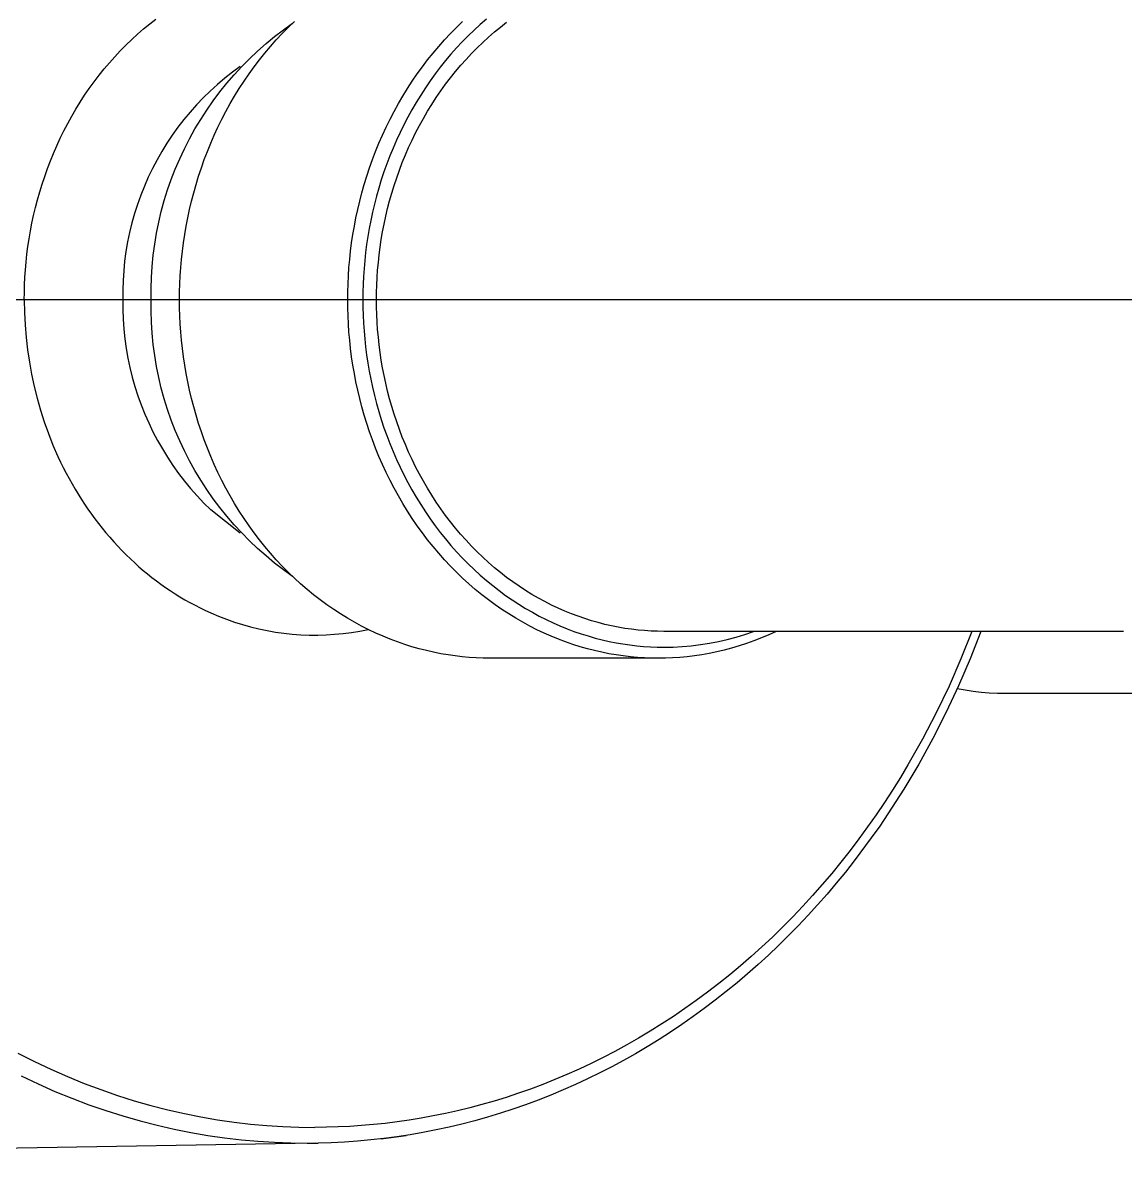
# Model space of a CAD drawing. Header units: metres. Extents: x 198 to 412, y -54 to 17.
# Drawn here: x 251.97448 to 252.00938, y 12.63764 to 12.67366 of the extents above; entities that cross this region are included whole.
import ezdxf

# ---------------------------------------------------------------- set-up
doc = ezdxf.new("R2010")
doc.units = ezdxf.units.M
doc.header["$LTSCALE"] = 10
doc.layers.add('02', color=2, linetype='Continuous')
doc.layers.add('TM-REVEST', color=252, linetype='Continuous')

# ---------------------------------------------------------------- blocks, each defined once
blk = doc.blocks.new('A$C4ADF6893')
for p, q in [((0.012469, -0.138637), (0.012469, -0.15002)), ((0.0105, -0.14628), (0.0105, -0.160833)), ((0.012469, -0.15002), (0.012465, -0.150276)), ((0.012452, -0.150532), (0.01243, -0.150786)), ((0.012465, -0.150276), (0.012452, -0.150532)), ((0.0105, -0.150799), (0.011365, -0.151137)), ((0.01243, -0.150786), (0.012401, -0.151041)), ((0.0105, -0.151084), (0.011369, -0.151429)), ((0.011365, -0.151137), (0.012219, -0.151502)), ((0.012401, -0.151041), (0.012363, -0.151294)), ((0.011369, -0.151429), (0.012229, -0.151805)), ((0.012219, -0.151502), (0.01306, -0.151894)), ((0.012363, -0.151294), (0.012316, -0.151545)), ((0.012229, -0.151805), (0.013077, -0.15221)), ((0.01306, -0.151894), (0.013888, -0.152315)), ((0.013077, -0.15221), (0.01391, -0.152644)), ((0.013888, -0.152315), (0.014701, -0.152762)), ((0.01391, -0.152644), (0.014728, -0.153106)), ((0.014701, -0.152762), (0.015498, -0.153237)), ((0.014728, -0.153106), (0.015131, -0.153348)), ((0.015131, -0.153348), (0.015529, -0.153597)), ((0.015498, -0.153237), (0.016279, -0.153739)), ((0.015529, -0.153597), (0.015922, -0.153852)), ((0.016279, -0.153739), (0.016662, -0.154)), ((0.015922, -0.153852), (0.01631, -0.154114)), ((0.01631, -0.154114), (0.016692, -0.154383)), ((0.016662, -0.154), (0.017041, -0.154267)), ((0.016692, -0.154383), (0.017069, -0.154658)), ((0.017041, -0.154267), (0.017766, -0.154808)), ((0.017069, -0.154658), (0.01744, -0.154939)), ((0.017766, -0.154808), (0.018121, -0.155088)), ((0.01744, -0.154939), (0.017806, -0.155226)), ((0.017806, -0.155226), (0.018165, -0.15552)), ((0.018121, -0.155088), (0.018471, -0.155374)), ((0.018165, -0.15552), (0.018517, -0.155819)), ((0.018471, -0.155374), (0.018816, -0.155666)), ((0.018517, -0.155819), (0.018863, -0.156124)), ((0.018816, -0.155666), (0.019156, -0.155965)), ((0.018863, -0.156124), (0.019203, -0.156435)), ((0.019156, -0.155965), (0.01949, -0.156269)), ((0.01949, -0.156269), (0.019819, -0.15658)), ((0.019203, -0.156435), (0.019535, -0.156751)), ((0.019819, -0.15658), (0.020134, -0.156889)), ((0.019535, -0.156751), (0.01986, -0.157072)), ((0.020134, -0.156889), (0.020444, -0.157203)), ((0.0105, -0.157275), (0.010607, -0.157509)), ((0.01986, -0.157072), (0.020178, -0.157398)), ((0.020178, -0.157398), (0.020489, -0.157729)), ((0.020444, -0.157203), (0.020749, -0.157524)), ((0.010607, -0.157509), (0.010706, -0.157744)), ((0.010706, -0.157744), (0.010798, -0.15798)), ((0.020489, -0.157729), (0.020792, -0.158065)), ((0.020749, -0.157524), (0.021047, -0.157849)), ((0.010594, -0.158267), (0.0105, -0.157993)), ((0.010798, -0.15798), (0.010883, -0.158216)), ((0.020792, -0.158065), (0.021087, -0.158405)), ((0.021047, -0.157849), (0.021339, -0.158181)), ((0.010678, -0.158544), (0.010594, -0.158267)), ((0.010883, -0.158216), (0.01096, -0.158453)), ((0.01096, -0.158453), (0.01103, -0.158689)), ((0.021087, -0.158405), (0.021375, -0.158749)), ((0.021339, -0.158181), (0.021625, -0.158517)), ((0.010753, -0.158824), (0.010678, -0.158544)), ((0.010818, -0.159107), (0.010753, -0.158824)), ((0.01103, -0.158689), (0.011092, -0.158926)), ((0.021375, -0.158749), (0.021654, -0.159097)), ((0.021625, -0.158517), (0.021905, -0.158859)), ((0.010873, -0.159391), (0.010818, -0.159107)), ((0.011092, -0.158926), (0.011148, -0.159161)), ((0.011148, -0.159161), (0.011197, -0.159397)), ((0.021654, -0.159097), (0.021926, -0.15945)), ((0.021905, -0.158859), (0.022178, -0.159206)), ((0.010919, -0.159677), (0.010873, -0.159391)), ((0.011197, -0.159397), (0.011238, -0.159631)), ((0.021926, -0.15945), (0.02219, -0.159806)), ((0.022178, -0.159206), (0.022441, -0.159552)), ((0.022441, -0.159552), (0.022697, -0.159904)), ((0.010954, -0.159965), (0.010919, -0.159677)), ((0.011238, -0.159631), (0.011273, -0.159864)), ((0.011273, -0.159864), (0.011301, -0.160096)), ((0.02219, -0.159806), (0.022445, -0.160165)), ((0.022697, -0.159904), (0.022946, -0.16026)), ((0.010979, -0.160254), (0.010954, -0.159965)), ((0.010995, -0.160543), (0.010979, -0.160254)), ((0.011301, -0.160096), (0.011323, -0.160327)), ((0.022445, -0.160165), (0.022692, -0.160527)), ((0.022946, -0.16026), (0.023188, -0.160621)), ((0.011, -0.160833), (0.010995, -0.160543)), ((0.011323, -0.160327), (0.011338, -0.160556)), ((0.011338, -0.160556), (0.011347, -0.160783)), ((0.022692, -0.160527), (0.02293, -0.160893)), ((0.023188, -0.160621), (0.023423, -0.160986)), ((0.0105, -0.160833), (0.010497, -0.161035)), ((0.010997, -0.161044), (0.011, -0.160833)), ((0.011347, -0.160783), (0.01135, -0.161008)), ((0.02293, -0.160893), (0.02316, -0.161261)), ((0.023423, -0.160986), (0.023651, -0.161356)), ((0.01049, -0.161238), (0.010476, -0.161443)), ((0.010497, -0.161035), (0.01049, -0.161238)), ((0.010975, -0.161472), (0.010989, -0.161258)), ((0.010989, -0.161258), (0.010997, -0.161044)), ((0.011347, -0.161226), (0.011339, -0.161446)), ((0.01135, -0.161008), (0.011347, -0.161226)), ((0.01135, -0.161117), (0.01135, -0.16633)), ((0.02316, -0.161261), (0.023382, -0.161632)), ((0.023651, -0.161356), (0.023872, -0.161731)), ((0.010458, -0.16165), (0.010433, -0.161858)), ((0.010476, -0.161443), (0.010458, -0.16165)), ((0.01093, -0.161907), (0.010956, -0.161689)), ((0.010956, -0.161689), (0.010975, -0.161472)), ((0.011324, -0.161668), (0.011304, -0.161891)), ((0.011339, -0.161446), (0.011324, -0.161668)), ((0.023382, -0.161632), (0.023595, -0.162005)), ((0.010403, -0.162067), (0.010367, -0.162277)), ((0.010433, -0.161858), (0.010403, -0.162067)), ((0.010898, -0.162126), (0.01093, -0.161907)), ((0.011304, -0.161891), (0.011278, -0.162116)), ((0.023595, -0.162005), (0.0238, -0.162381)), ((0.023872, -0.161731), (0.024086, -0.162109)), ((0.010367, -0.162277), (0.010325, -0.162488)), ((0.010816, -0.162566), (0.01086, -0.162346)), ((0.01086, -0.162346), (0.010898, -0.162126)), ((0.011245, -0.162342), (0.011206, -0.162569)), ((0.011278, -0.162116), (0.011245, -0.162342)), ((0.0238, -0.162381), (0.023996, -0.162758)), ((0.024086, -0.162109), (0.024288, -0.162484)), ((0.010277, -0.162699), (0.010222, -0.162911)), ((0.010325, -0.162488), (0.010277, -0.162699)), ((0.010709, -0.16301), (0.010766, -0.162788)), ((0.010766, -0.162788), (0.010816, -0.162566)), ((0.011161, -0.162797), (0.011108, -0.163025)), ((0.011206, -0.162569), (0.011161, -0.162797)), ((0.023996, -0.162758), (0.024183, -0.163137)), ((0.024288, -0.162484), (0.024483, -0.162863)), ((0.010162, -0.163123), (0.010095, -0.163335)), ((0.010222, -0.162911), (0.010162, -0.163123)), ((0.010645, -0.163232), (0.010709, -0.16301)), ((0.011108, -0.163025), (0.01105, -0.163254)), ((0.024183, -0.163137), (0.024362, -0.163518)), ((0.024483, -0.162863), (0.02467, -0.163246)), ((0.010095, -0.163335), (0.010021, -0.163547)), ((0.010499, -0.163677), (0.010575, -0.163454)), ((0.010575, -0.163454), (0.010645, -0.163232)), ((0.010984, -0.163483), (0.010912, -0.163713)), ((0.01105, -0.163254), (0.010984, -0.163483)), ((0.024362, -0.163518), (0.024532, -0.1639)), ((0.02467, -0.163246), (0.024849, -0.163632)), ((0.009942, -0.163759), (0.009855, -0.16397)), ((0.010021, -0.163547), (0.009942, -0.163759)), ((0.010415, -0.163898), (0.010499, -0.163677)), ((0.010912, -0.163713), (0.010833, -0.163942)), ((0.024849, -0.163632), (0.025021, -0.164022)), ((0.009763, -0.16418), (0.009664, -0.16439)), ((0.009855, -0.16397), (0.009763, -0.16418)), ((0.010228, -0.16434), (0.010325, -0.16412)), ((0.010325, -0.16412), (0.010415, -0.163898)), ((0.010746, -0.164171), (0.010653, -0.164399)), ((0.010833, -0.163942), (0.010746, -0.164171)), ((0.024532, -0.1639), (0.024693, -0.164283)), ((0.025021, -0.164022), (0.025186, -0.164415)), ((0.009558, -0.164598), (0.009446, -0.164805)), ((0.009664, -0.16439), (0.009558, -0.164598)), ((0.010013, -0.164777), (0.010124, -0.164559)), ((0.010124, -0.164559), (0.010228, -0.16434)), ((0.010653, -0.164399), (0.010553, -0.164626)), ((0.024693, -0.164283), (0.024846, -0.164666)), ((0.025186, -0.164415), (0.025342, -0.164812)), ((0.009446, -0.164805), (0.009327, -0.16501)), ((0.009895, -0.164994), (0.010013, -0.164777)), ((0.010446, -0.164853), (0.010332, -0.165078)), ((0.010553, -0.164626), (0.010446, -0.164853)), ((0.024846, -0.164666), (0.024991, -0.165051)), ((0.025342, -0.164812), (0.02549, -0.165211)), ((0.009202, -0.165213), (0.00907, -0.165414)), ((0.009327, -0.16501), (0.009202, -0.165213)), ((0.00964, -0.165422), (0.009771, -0.165209)), ((0.009771, -0.165209), (0.009895, -0.164994)), ((0.01021, -0.165301), (0.010082, -0.165523)), ((0.010332, -0.165078), (0.01021, -0.165301)), ((0.024991, -0.165051), (0.025127, -0.165436)), ((0.02549, -0.165211), (0.025628, -0.165608)), ((0.008933, -0.165613), (0.008788, -0.165809)), ((0.00907, -0.165414), (0.008933, -0.165613)), ((0.009358, -0.165841), (0.009502, -0.165632)), ((0.009502, -0.165632), (0.00964, -0.165422)), ((0.010082, -0.165523), (0.009947, -0.165743)), ((0.025127, -0.165436), (0.025254, -0.165821)), ((0.025628, -0.165608), (0.025759, -0.166008)), ((-0.008638, -0.166003), (-0.008788, -0.165809)), ((-0.008482, -0.166194), (-0.008638, -0.166003)), ((0.008638, -0.166003), (0.008482, -0.166194)), ((0.008788, -0.165809), (0.008638, -0.166003)), ((0.00905, -0.166249), (0.009207, -0.166046)), ((0.009207, -0.166046), (0.009358, -0.165841)), ((0.009805, -0.16596), (0.009656, -0.166175)), ((0.009947, -0.165743), (0.009805, -0.16596)), ((0.025254, -0.165821), (0.025373, -0.166207)), ((0.025759, -0.166008), (0.025881, -0.166411)), ((-0.00832, -0.166381), (-0.008482, -0.166194)), ((-0.008152, -0.166565), (-0.00832, -0.166381)), ((0.00832, -0.166381), (0.008152, -0.166565)), ((0.008482, -0.166194), (0.00832, -0.166381)), ((0.008886, -0.166449), (0.00905, -0.166249)), ((0.0095, -0.166387), (0.009338, -0.166597)), ((0.009656, -0.166175), (0.0095, -0.166387)), ((0.01135, -0.16633), (0.011347, -0.166548)), ((0.025373, -0.166207), (0.025484, -0.166592)), ((-0.008886, -0.166449), (-0.008716, -0.166645)), ((-0.008716, -0.166645), (-0.00854, -0.166838)), ((-0.007978, -0.166746), (-0.008152, -0.166565)), ((-0.007799, -0.166922), (-0.007978, -0.166746)), ((0.007978, -0.166746), (0.007799, -0.166922)), ((0.008152, -0.166565), (0.007978, -0.166746)), ((0.00854, -0.166838), (0.008716, -0.166645)), ((0.008716, -0.166645), (0.008886, -0.166449)), ((0.009338, -0.166597), (0.009169, -0.166803)), ((0.011339, -0.166769), (0.011324, -0.16699)), ((0.011347, -0.166548), (0.011339, -0.166769)), ((0.025484, -0.166592), (0.025586, -0.166977)), ((0.025881, -0.166411), (0.025995, -0.166815)), ((-0.00854, -0.166838), (-0.008358, -0.167027)), ((-0.008358, -0.167027), (-0.00817, -0.167212)), ((-0.007614, -0.167095), (-0.007799, -0.166922)), ((-0.007425, -0.167264), (-0.007614, -0.167095)), ((0.007614, -0.167095), (0.007425, -0.167264)), ((0.007799, -0.166922), (0.007614, -0.167095)), ((0.00817, -0.167212), (0.008358, -0.167027)), ((0.008358, -0.167027), (0.00854, -0.166838)), ((0.008993, -0.167005), (0.008812, -0.167204)), ((0.009169, -0.166803), (0.008993, -0.167005)), ((0.011324, -0.16699), (0.011304, -0.167214)), ((0.025586, -0.166977), (0.02568, -0.167362)), ((0.025995, -0.166815), (0.026101, -0.167223)), ((-0.008624, -0.167399), (-0.008812, -0.167204)), ((-0.00843, -0.16759), (-0.008624, -0.167399)), ((-0.00817, -0.167212), (-0.007977, -0.167393)), ((-0.007977, -0.167393), (-0.007778, -0.16757)), ((-0.00723, -0.167428), (-0.007425, -0.167264)), ((-0.007031, -0.167588), (-0.00723, -0.167428)), ((0.00723, -0.167428), (0.007031, -0.167588)), ((0.007425, -0.167264), (0.00723, -0.167428)), ((0.007778, -0.16757), (0.007977, -0.167393)), ((0.007977, -0.167393), (0.00817, -0.167212)), ((0.008624, -0.167399), (0.00843, -0.16759)), ((0.008812, -0.167204), (0.008624, -0.167399)), ((0.011278, -0.167438), (0.011245, -0.167664)), ((0.011304, -0.167214), (0.011278, -0.167438)), ((0.02568, -0.167362), (0.025766, -0.167746)), ((0.026101, -0.167223), (0.026198, -0.167632)), ((-0.008231, -0.167777), (-0.00843, -0.16759)), ((-0.008026, -0.167959), (-0.008231, -0.167777)), ((-0.007778, -0.16757), (-0.007574, -0.167742)), ((-0.007574, -0.167742), (-0.007365, -0.167909)), ((-0.006826, -0.167743), (-0.007031, -0.167588)), ((-0.006618, -0.167893), (-0.006826, -0.167743)), ((0.006826, -0.167743), (0.006618, -0.167893)), ((0.007031, -0.167588), (0.006826, -0.167743)), ((0.007365, -0.167909), (0.007574, -0.167742)), ((0.007574, -0.167742), (0.007778, -0.16757)), ((0.008231, -0.167777), (0.008026, -0.167959)), ((0.00843, -0.16759), (0.008231, -0.167777)), ((0.011245, -0.167664), (0.011206, -0.167891)), ((0.025766, -0.167746), (0.025844, -0.168129)), ((0.026198, -0.167632), (0.026287, -0.168043)), ((-0.007815, -0.168137), (-0.008026, -0.167959)), ((-0.0076, -0.16831), (-0.007815, -0.168137)), ((-0.007365, -0.167909), (-0.007152, -0.168072)), ((-0.007152, -0.168072), (-0.006933, -0.16823)), ((-0.006406, -0.168039), (-0.006618, -0.167893)), ((-0.006189, -0.168179), (-0.006406, -0.168039)), ((-0.005969, -0.168315), (-0.006189, -0.168179)), ((0.006189, -0.168179), (0.005969, -0.168315)), ((0.006406, -0.168039), (0.006189, -0.168179)), ((0.006618, -0.167893), (0.006406, -0.168039)), ((0.006933, -0.16823), (0.007152, -0.168072)), ((0.007152, -0.168072), (0.007365, -0.167909)), ((0.007815, -0.168137), (0.0076, -0.16831)), ((0.008026, -0.167959), (0.007815, -0.168137)), ((0.011161, -0.168119), (0.011108, -0.168348)), ((0.011206, -0.167891), (0.011161, -0.168119)), ((0.025844, -0.168129), (0.025914, -0.168511)), ((0.026287, -0.168043), (0.026368, -0.168456)), ((-0.007379, -0.168477), (-0.0076, -0.16831)), ((-0.007154, -0.16864), (-0.007379, -0.168477)), ((-0.006933, -0.16823), (-0.006711, -0.168382)), ((-0.006711, -0.168382), (-0.006484, -0.168529)), ((-0.006484, -0.168529), (-0.006253, -0.168671)), ((-0.005746, -0.168445), (-0.005969, -0.168315)), ((-0.005519, -0.16857), (-0.005746, -0.168445)), ((-0.005289, -0.168689), (-0.005519, -0.16857)), ((0.005519, -0.16857), (0.005289, -0.168689)), ((0.005746, -0.168445), (0.005519, -0.16857)), ((0.005969, -0.168315), (0.005746, -0.168445)), ((0.006253, -0.168671), (0.006484, -0.168529)), ((0.006484, -0.168529), (0.006711, -0.168382)), ((0.006711, -0.168382), (0.006933, -0.16823)), ((0.007379, -0.168477), (0.007154, -0.16864)), ((0.0076, -0.16831), (0.007379, -0.168477)), ((0.011108, -0.168348), (0.01105, -0.168577)), ((0.025914, -0.168511), (0.025977, -0.168892)), ((0.026368, -0.168456), (0.026439, -0.168867)), ((-0.006924, -0.168797), (-0.007154, -0.16864)), ((-0.00669, -0.168949), (-0.006924, -0.168797)), ((-0.006253, -0.168671), (-0.006019, -0.168807)), ((-0.006019, -0.168807), (-0.005782, -0.168938)), ((-0.005057, -0.168803), (-0.005289, -0.168689)), ((-0.004823, -0.168911), (-0.005057, -0.168803)), ((-0.004586, -0.169014), (-0.004823, -0.168911)), ((0.004823, -0.168911), (0.004586, -0.169014)), ((0.005057, -0.168803), (0.004823, -0.168911)), ((0.005289, -0.168689), (0.005057, -0.168803)), ((0.005782, -0.168938), (0.006019, -0.168807)), ((0.006019, -0.168807), (0.006253, -0.168671)), ((0.006924, -0.168797), (0.00669, -0.168949)), ((0.007154, -0.16864), (0.006924, -0.168797)), ((0.010984, -0.168806), (0.010912, -0.169035)), ((0.01105, -0.168577), (0.010984, -0.168806)), ((0.025977, -0.168892), (0.026031, -0.169271)), ((0.026439, -0.168867), (0.026502, -0.16928)), ((-0.006452, -0.169095), (-0.00669, -0.168949)), ((-0.006211, -0.169236), (-0.006452, -0.169095)), ((-0.005966, -0.169371), (-0.006211, -0.169236)), ((-0.005782, -0.168938), (-0.005541, -0.169063)), ((-0.005541, -0.169063), (-0.005298, -0.169183)), ((-0.005298, -0.169183), (-0.005052, -0.169296)), ((-0.004347, -0.169111), (-0.004586, -0.169014)), ((-0.004107, -0.169203), (-0.004347, -0.169111)), ((-0.003865, -0.169289), (-0.004107, -0.169203)), ((-0.003622, -0.169369), (-0.003865, -0.169289)), ((0.003865, -0.169289), (0.003622, -0.169369)), ((0.004107, -0.169203), (0.003865, -0.169289)), ((0.004347, -0.169111), (0.004107, -0.169203)), ((0.004586, -0.169014), (0.004347, -0.169111)), ((0.005052, -0.169296), (0.005298, -0.169183)), ((0.005298, -0.169183), (0.005541, -0.169063)), ((0.005541, -0.169063), (0.005782, -0.168938)), ((0.006211, -0.169236), (0.005966, -0.169371)), ((0.006452, -0.169095), (0.006211, -0.169236)), ((0.00669, -0.168949), (0.006452, -0.169095)), ((0.010833, -0.169265), (0.010746, -0.169493)), ((0.010912, -0.169035), (0.010833, -0.169265)), ((0.026031, -0.169271), (0.026078, -0.16965)), ((0.026567, -0.169781), (0.026458, -0.168988)), ((0.026502, -0.16928), (0.026557, -0.169694)), ((-0.005718, -0.1695), (-0.005966, -0.169371)), ((-0.005467, -0.169623), (-0.005718, -0.1695)), ((-0.005213, -0.16974), (-0.005467, -0.169623)), ((-0.005052, -0.169296), (-0.004804, -0.169404)), ((-0.004804, -0.169404), (-0.004554, -0.169506)), ((-0.004554, -0.169506), (-0.004302, -0.169602)), ((-0.004302, -0.169602), (-0.004049, -0.169692)), ((-0.003378, -0.169444), (-0.003622, -0.169369)), ((-0.003134, -0.169513), (-0.003378, -0.169444)), ((-0.002889, -0.169576), (-0.003134, -0.169513)), ((-0.002644, -0.169634), (-0.002889, -0.169576)), ((-0.002399, -0.169687), (-0.002644, -0.169634)), ((0.002644, -0.169634), (0.002399, -0.169687)), ((0.002889, -0.169576), (0.002644, -0.169634)), ((0.003134, -0.169513), (0.002889, -0.169576)), ((0.003378, -0.169444), (0.003134, -0.169513)), ((0.003622, -0.169369), (0.003378, -0.169444)), ((0.004049, -0.169692), (0.004302, -0.169602)), ((0.004302, -0.169602), (0.004554, -0.169506)), ((0.004554, -0.169506), (0.004804, -0.169404)), ((0.004804, -0.169404), (0.005052, -0.169296)), ((0.005467, -0.169623), (0.005213, -0.16974)), ((0.005718, -0.1695), (0.005467, -0.169623)), ((0.005966, -0.169371), (0.005718, -0.1695)), ((0.010746, -0.169493), (0.010653, -0.169722)), ((0.026078, -0.16965), (0.026117, -0.170026)), ((-0.004957, -0.169851), (-0.005213, -0.16974)), ((-0.004699, -0.169957), (-0.004957, -0.169851)), ((-0.004439, -0.170055), (-0.004699, -0.169957)), ((-0.004049, -0.169692), (-0.003795, -0.169776)), ((-0.003795, -0.169776), (-0.003539, -0.169854)), ((-0.003539, -0.169854), (-0.003283, -0.169926)), ((-0.003283, -0.169926), (-0.003027, -0.169993)), ((-0.003027, -0.169993), (-0.00277, -0.170053)), ((-0.002155, -0.169734), (-0.002399, -0.169687)), ((-0.001911, -0.169776), (-0.002155, -0.169734)), ((-0.001667, -0.169812), (-0.001911, -0.169776)), ((-0.001425, -0.169843), (-0.001667, -0.169812)), ((-0.001183, -0.169869), (-0.001425, -0.169843)), ((-0.000943, -0.169891), (-0.001183, -0.169869)), ((-0.000705, -0.169907), (-0.000943, -0.169891)), ((-0.000468, -0.169918), (-0.000705, -0.169907)), ((-0.000233, -0.169925), (-0.000468, -0.169918)), ((0, -0.169927), (-0.000233, -0.169925)), ((0.000233, -0.169925), (0, -0.169927)), ((0.000468, -0.169918), (0.000233, -0.169925)), ((0.000705, -0.169907), (0.000468, -0.169918)), ((0.000943, -0.169891), (0.000705, -0.169907)), ((0.001183, -0.169869), (0.000943, -0.169891)), ((0.001425, -0.169843), (0.001183, -0.169869)), ((0.001667, -0.169812), (0.001425, -0.169843)), ((0.001911, -0.169776), (0.001667, -0.169812)), ((0.002155, -0.169734), (0.001911, -0.169776)), ((0.002399, -0.169687), (0.002155, -0.169734)), ((0.00277, -0.170053), (0.003027, -0.169993)), ((0.003027, -0.169993), (0.003283, -0.169926)), ((0.003283, -0.169926), (0.003539, -0.169854)), ((0.003539, -0.169854), (0.003795, -0.169776)), ((0.003795, -0.169776), (0.004049, -0.169692)), ((0.004699, -0.169957), (0.004439, -0.170055)), ((0.004957, -0.169851), (0.004699, -0.169957)), ((0.005213, -0.16974), (0.004957, -0.169851)), ((0.010553, -0.169949), (0.010446, -0.170175)), ((0.010653, -0.169722), (0.010553, -0.169949)), ((0.026557, -0.169694), (0.026603, -0.170109)), ((-0.004178, -0.170148), (-0.004439, -0.170055)), ((-0.003915, -0.170235), (-0.004178, -0.170148)), ((-0.003652, -0.170316), (-0.003915, -0.170235)), ((-0.003388, -0.17039), (-0.003652, -0.170316)), ((-0.00277, -0.170053), (-0.002514, -0.170108)), ((-0.002514, -0.170108), (-0.002257, -0.170158)), ((-0.002257, -0.170158), (-0.002002, -0.170201)), ((-0.002002, -0.170201), (-0.001747, -0.17024)), ((-0.001747, -0.17024), (-0.001493, -0.170272)), ((-0.001493, -0.170272), (-0.00124, -0.1703)), ((-0.00124, -0.1703), (-0.000988, -0.170322)), ((-0.000988, -0.170322), (-0.000739, -0.170339)), ((-0.000739, -0.170339), (-0.00049, -0.170351)), ((-0.00049, -0.170351), (-0.000244, -0.170358)), ((-0.000244, -0.170358), (0, -0.170361)), ((0, -0.170361), (0.000244, -0.170358)), ((0.000244, -0.170358), (0.00049, -0.170351)), ((0.00049, -0.170351), (0.000739, -0.170339)), ((0.000739, -0.170339), (0.000988, -0.170322)), ((0.000988, -0.170322), (0.00124, -0.1703)), ((0.00124, -0.1703), (0.001493, -0.170272)), ((0.001493, -0.170272), (0.001747, -0.17024)), ((0.001747, -0.17024), (0.002002, -0.170201)), ((0.002002, -0.170201), (0.002257, -0.170158)), ((0.002257, -0.170158), (0.002514, -0.170108)), ((0.002514, -0.170108), (0.00277, -0.170053)), ((0.003652, -0.170316), (0.003388, -0.17039)), ((0.003915, -0.170235), (0.003652, -0.170316)), ((0.004178, -0.170148), (0.003915, -0.170235)), ((0.004439, -0.170055), (0.004178, -0.170148)), ((0.010446, -0.170175), (0.010332, -0.1704)), ((0.010489, -0.170456), (0.010437, -0.170193)), ((0.026117, -0.170026), (0.026149, -0.170401)), ((0.026603, -0.170109), (0.026641, -0.170525)), ((-0.003123, -0.170459), (-0.003388, -0.17039)), ((-0.002858, -0.170522), (-0.003123, -0.170459)), ((-0.002594, -0.170579), (-0.002858, -0.170522)), ((-0.002329, -0.170629), (-0.002594, -0.170579)), ((-0.002065, -0.170674), (-0.002329, -0.170629)), ((-0.001802, -0.170714), (-0.002065, -0.170674)), ((-0.00154, -0.170748), (-0.001802, -0.170714)), ((0.001802, -0.170714), (0.00154, -0.170748)), ((0.002065, -0.170674), (0.001802, -0.170714)), ((0.002329, -0.170629), (0.002065, -0.170674)), ((0.002594, -0.170579), (0.002329, -0.170629)), ((0.002858, -0.170522), (0.002594, -0.170579)), ((0.003123, -0.170459), (0.002858, -0.170522)), ((0.003388, -0.17039), (0.003123, -0.170459)), ((0.01021, -0.170624), (0.010082, -0.170846)), ((0.010332, -0.1704), (0.01021, -0.170624)), ((0.010532, -0.170721), (0.010489, -0.170456)), ((0.010567, -0.170987), (0.010532, -0.170721)), ((0.026149, -0.170401), (0.026173, -0.170774)), ((0.026641, -0.170525), (0.02667, -0.170942)), ((-0.001279, -0.170776), (-0.00154, -0.170748)), ((-0.00102, -0.170799), (-0.001279, -0.170776)), ((-0.000762, -0.170816), (-0.00102, -0.170799)), ((-0.000506, -0.170829), (-0.000762, -0.170816)), ((-0.000252, -0.170836), (-0.000506, -0.170829)), ((0, -0.170839), (-0.000252, -0.170836)), ((0.000252, -0.170836), (0, -0.170839)), ((0.000506, -0.170829), (0.000252, -0.170836)), ((0.000762, -0.170816), (0.000506, -0.170829)), ((0.00102, -0.170799), (0.000762, -0.170816)), ((0.001279, -0.170776), (0.00102, -0.170799)), ((0.00154, -0.170748), (0.001279, -0.170776)), ((0.009947, -0.171065), (0.009805, -0.171283)), ((0.010082, -0.170846), (0.009947, -0.171065)), ((0.010592, -0.171254), (0.010567, -0.170987)), ((0.026173, -0.170774), (0.026191, -0.171144)), ((0.02667, -0.170942), (0.02669, -0.171359)), ((0.009805, -0.171283), (0.009656, -0.171498)), ((0.010608, -0.171521), (0.010592, -0.171254)), ((0.026191, -0.171144), (0.026201, -0.171513)), ((0.02669, -0.171359), (0.026701, -0.171777)), ((0.0095, -0.17171), (0.009338, -0.171919)), ((0.009656, -0.171498), (0.0095, -0.17171)), ((0.010616, -0.171789), (0.010608, -0.171521)), ((0.010615, -0.172058), (0.010616, -0.171789)), ((0.026201, -0.171513), (0.026205, -0.171879)), ((0.026705, -0.172127), (0.026701, -0.171777)), ((0.009169, -0.172125), (0.008993, -0.172328)), ((0.009338, -0.171919), (0.009169, -0.172125)), ((0.010604, -0.172325), (0.010615, -0.172058)), ((0.026198, -0.172383), (0.026205, -0.171879)), ((0.026698, -0.17264), (0.026705, -0.172127)), ((0.026703, -0.171871), (0.027247, -0.203008)), ((-0.008624, -0.172722), (-0.008812, -0.172527)), ((0.008812, -0.172527), (0.008624, -0.172722)), ((0.008993, -0.172328), (0.008812, -0.172527)), ((0.010585, -0.172593), (0.010604, -0.172325)), ((0.026178, -0.172891), (0.026198, -0.172383)), ((-0.008551, -0.172872), (-0.008757, -0.172585)), ((-0.00843, -0.172913), (-0.008624, -0.172722)), ((-0.008336, -0.173152), (-0.008551, -0.172872)), ((0.008551, -0.172872), (0.008336, -0.173152)), ((0.008624, -0.172722), (0.00843, -0.172913)), ((0.008757, -0.172585), (0.008551, -0.172872)), ((0.01052, -0.173125), (0.010557, -0.17286)), ((0.010557, -0.17286), (0.010585, -0.172593)), ((0.026145, -0.173403), (0.026178, -0.172891)), ((0.026678, -0.173158), (0.026698, -0.17264)), ((-0.008231, -0.1731), (-0.00843, -0.172913)), ((-0.008112, -0.173425), (-0.008336, -0.173152)), ((-0.008026, -0.173282), (-0.008231, -0.1731)), ((0.008231, -0.1731), (0.008026, -0.173282)), ((0.008336, -0.173152), (0.008112, -0.173425)), ((0.00843, -0.172913), (0.008231, -0.1731)), ((0.010474, -0.17339), (0.01052, -0.173125)), ((0.026644, -0.17368), (0.026678, -0.173158)), ((-0.007878, -0.17369), (-0.008112, -0.173425)), ((-0.007815, -0.173459), (-0.008026, -0.173282)), ((-0.0076, -0.173632), (-0.007815, -0.173459)), ((0.007815, -0.173459), (0.0076, -0.173632)), ((0.008026, -0.173282), (0.007815, -0.173459)), ((0.008112, -0.173425), (0.007878, -0.17369)), ((0.010419, -0.173652), (0.010474, -0.17339)), ((0.026099, -0.173919), (0.026145, -0.173403)), ((-0.007635, -0.173947), (-0.007878, -0.17369)), ((-0.007384, -0.174195), (-0.007635, -0.173947)), ((-0.007379, -0.1738), (-0.0076, -0.173632)), ((-0.007154, -0.173963), (-0.007379, -0.1738)), ((-0.006924, -0.17412), (-0.007154, -0.173963)), ((0.007154, -0.173963), (0.006924, -0.17412)), ((0.007379, -0.1738), (0.007154, -0.173963)), ((0.0076, -0.173632), (0.007379, -0.1738)), ((0.007635, -0.173947), (0.007384, -0.174195)), ((0.007878, -0.17369), (0.007635, -0.173947)), ((0.010284, -0.174171), (0.010356, -0.173913)), ((0.010356, -0.173913), (0.010419, -0.173652)), ((0.026038, -0.174437), (0.026099, -0.173919)), ((0.026597, -0.174205), (0.026644, -0.17368)), ((-0.007386, -0.174239), (-0.007204, -0.174487)), ((-0.007124, -0.174435), (-0.007384, -0.174195)), ((-0.00669, -0.174272), (-0.006924, -0.17412)), ((-0.006452, -0.174418), (-0.00669, -0.174272)), ((0.00669, -0.174272), (0.006452, -0.174418)), ((0.007386, -0.174239), (0.006655, -0.175176)), ((0.006924, -0.17412), (0.00669, -0.174272)), ((0.007384, -0.174195), (0.007124, -0.174435)), ((0.010203, -0.174427), (0.010284, -0.174171)), ((0.026534, -0.174734), (0.026597, -0.174205)), ((-0.007204, -0.174487), (-0.007014, -0.174728)), ((-0.006856, -0.174665), (-0.007124, -0.174435)), ((-0.006581, -0.174887), (-0.006856, -0.174665)), ((-0.006211, -0.174559), (-0.006452, -0.174418)), ((-0.005966, -0.174694), (-0.006211, -0.174559)), ((0.006211, -0.174559), (0.005966, -0.174694)), ((0.006452, -0.174418), (0.006211, -0.174559)), ((0.006856, -0.174665), (0.006581, -0.174887)), ((0.007124, -0.174435), (0.006856, -0.174665)), ((0.010017, -0.17493), (0.010114, -0.17468)), ((0.010114, -0.17468), (0.010203, -0.174427)), ((0.025962, -0.174959), (0.026038, -0.174437)), ((-0.007014, -0.174728), (-0.006815, -0.174962)), ((-0.006815, -0.174962), (-0.006608, -0.17519)), ((-0.006298, -0.175099), (-0.006581, -0.174887)), ((-0.005718, -0.174823), (-0.005966, -0.174694)), ((-0.005467, -0.174946), (-0.005718, -0.174823)), ((-0.005213, -0.175063), (-0.005467, -0.174946)), ((0.005467, -0.174946), (0.005213, -0.175063)), ((0.005718, -0.174823), (0.005467, -0.174946)), ((0.005966, -0.174694), (0.005718, -0.174823)), ((0.006581, -0.174887), (0.006298, -0.175099)), ((0.009911, -0.175176), (0.010017, -0.17493)), ((0.025872, -0.175483), (0.025962, -0.174959)), ((0.026458, -0.175265), (0.026534, -0.174734)), ((-0.006608, -0.17519), (-0.006393, -0.175409)), ((-0.006393, -0.175409), (-0.006171, -0.175622)), ((-0.006008, -0.175301), (-0.006298, -0.175099)), ((-0.005712, -0.175493), (-0.006008, -0.175301)), ((-0.004957, -0.175174), (-0.005213, -0.175063)), ((-0.004699, -0.175279), (-0.004957, -0.175174)), ((-0.004439, -0.175378), (-0.004699, -0.175279)), ((-0.004178, -0.175471), (-0.004439, -0.175378)), ((0.004439, -0.175378), (0.004178, -0.175471)), ((0.004699, -0.175279), (0.004439, -0.175378)), ((0.004957, -0.175174), (0.004699, -0.175279)), ((0.005213, -0.175063), (0.004957, -0.175174)), ((0.006008, -0.175301), (0.005712, -0.175493)), ((0.006298, -0.175099), (0.006008, -0.175301)), ((0.006212, -0.175607), (0.006437, -0.175396)), ((0.006437, -0.175396), (0.006655, -0.175176)), ((0.009756, -0.175507), (0.009835, -0.175343)), ((0.009835, -0.175343), (0.009911, -0.175176)), ((0.026366, -0.1758), (0.026458, -0.175265)), ((-0.006171, -0.175622), (-0.005941, -0.175826)), ((-0.005409, -0.175675), (-0.005712, -0.175493)), ((-0.0051, -0.175846), (-0.005409, -0.175675)), ((-0.003915, -0.175558), (-0.004178, -0.175471)), ((-0.003652, -0.175638), (-0.003915, -0.175558)), ((-0.003388, -0.175713), (-0.003652, -0.175638)), ((-0.003123, -0.175782), (-0.003388, -0.175713)), ((0.003388, -0.175713), (0.003123, -0.175782)), ((0.003652, -0.175638), (0.003388, -0.175713)), ((0.003915, -0.175558), (0.003652, -0.175638)), ((0.004178, -0.175471), (0.003915, -0.175558)), ((0.005409, -0.175675), (0.0051, -0.175846)), ((0.005712, -0.175493), (0.005409, -0.175675)), ((0.005979, -0.175811), (0.006212, -0.175607)), ((0.009587, -0.175831), (0.009673, -0.17567)), ((0.009673, -0.17567), (0.009756, -0.175507)), ((0.025767, -0.176009), (0.025872, -0.175483)), ((-0.005941, -0.175826), (-0.005705, -0.176023)), ((-0.005705, -0.176023), (-0.005462, -0.176211)), ((-0.004785, -0.176007), (-0.0051, -0.175846)), ((-0.004466, -0.176157), (-0.004785, -0.176007)), ((-0.002858, -0.175844), (-0.003123, -0.175782)), ((-0.002594, -0.175901), (-0.002858, -0.175844)), ((-0.002329, -0.175952), (-0.002594, -0.175901)), ((-0.002065, -0.175997), (-0.002329, -0.175952)), ((-0.001802, -0.176036), (-0.002065, -0.175997)), ((-0.00154, -0.17607), (-0.001802, -0.176036)), ((-0.001279, -0.176099), (-0.00154, -0.17607)), ((-0.00102, -0.176121), (-0.001279, -0.176099)), ((-0.000762, -0.176139), (-0.00102, -0.176121)), ((0.00102, -0.176121), (0.000762, -0.176139)), ((0.001279, -0.176099), (0.00102, -0.176121)), ((0.00154, -0.17607), (0.001279, -0.176099)), ((0.001802, -0.176036), (0.00154, -0.17607)), ((0.002065, -0.175997), (0.001802, -0.176036)), ((0.002329, -0.175952), (0.002065, -0.175997)), ((0.002594, -0.175901), (0.002329, -0.175952)), ((0.002858, -0.175844), (0.002594, -0.175901)), ((0.003123, -0.175782), (0.002858, -0.175844)), ((0.004785, -0.176007), (0.004466, -0.176157)), ((0.0051, -0.175846), (0.004785, -0.176007)), ((0.005495, -0.176195), (0.00574, -0.176007)), ((0.00574, -0.176007), (0.005979, -0.175811)), ((0.009404, -0.176148), (0.009497, -0.175991)), ((0.009497, -0.175991), (0.009587, -0.175831)), ((0.025647, -0.176537), (0.025767, -0.176009)), ((0.026259, -0.176336), (0.026366, -0.1758)), ((-0.005462, -0.176211), (-0.005212, -0.17639)), ((-0.005212, -0.17639), (-0.004956, -0.176561)), ((-0.004141, -0.176296), (-0.004466, -0.176157)), ((-0.003811, -0.176424), (-0.004141, -0.176296)), ((-0.003478, -0.17654), (-0.003811, -0.176424)), ((-0.000506, -0.176151), (-0.000762, -0.176139)), ((-0.000252, -0.176159), (-0.000506, -0.176151)), ((0, -0.176161), (-0.000252, -0.176159)), ((0.000252, -0.176159), (0, -0.176161)), ((0.000506, -0.176151), (0.000252, -0.176159)), ((0.000762, -0.176139), (0.000506, -0.176151)), ((0.003811, -0.176424), (0.003478, -0.17654)), ((0.004141, -0.176296), (0.003811, -0.176424)), ((0.004466, -0.176157), (0.004141, -0.176296)), ((0.004985, -0.176544), (0.005243, -0.176374)), ((0.005243, -0.176374), (0.005495, -0.176195)), ((0.009109, -0.176604), (0.009208, -0.176457)), ((0.009208, -0.176457), (0.009308, -0.176303)), ((0.009308, -0.176303), (0.009404, -0.176148)), ((0.026136, -0.176873), (0.026259, -0.176336)), ((-0.004956, -0.176561), (-0.004695, -0.176722)), ((-0.004695, -0.176722), (-0.004428, -0.176875)), ((-0.00314, -0.176645), (-0.003478, -0.17654)), ((-0.0028, -0.176739), (-0.00314, -0.176645)), ((-0.002456, -0.176821), (-0.0028, -0.176739)), ((-0.00211, -0.176891), (-0.002456, -0.176821)), ((0.002456, -0.176821), (0.00211, -0.176891)), ((0.0028, -0.176739), (0.002456, -0.176821)), ((0.00314, -0.176645), (0.0028, -0.176739)), ((0.003478, -0.17654), (0.00314, -0.176645)), ((0.004452, -0.176858), (0.004721, -0.176706)), ((0.004721, -0.176706), (0.004985, -0.176544)), ((0.008901, -0.176893), (0.009006, -0.176749)), ((0.009006, -0.176749), (0.009109, -0.176604)), ((0.025511, -0.177066), (0.025647, -0.176537)), ((-0.008735, -0.177107), (-0.008887, -0.176911)), ((-0.008577, -0.1773), (-0.008735, -0.177107)), ((-0.004428, -0.176875), (-0.004156, -0.177018)), ((-0.004156, -0.177018), (-0.003879, -0.177151)), ((-0.003879, -0.177151), (-0.003598, -0.177275)), ((-0.001761, -0.176949), (-0.00211, -0.176891)), ((-0.001411, -0.176995), (-0.001761, -0.176949)), ((-0.001059, -0.177029), (-0.001411, -0.176995)), ((-0.000707, -0.177052), (-0.001059, -0.177029)), ((-0.000353, -0.177062), (-0.000707, -0.177052)), ((0, -0.17706), (-0.000353, -0.177062)), ((0.000353, -0.177062), (0, -0.17706)), ((0.000707, -0.177052), (0.000353, -0.177062)), ((0.001059, -0.177029), (0.000707, -0.177052)), ((0.001411, -0.176995), (0.001059, -0.177029)), ((0.001761, -0.176949), (0.001411, -0.176995)), ((0.00211, -0.176891), (0.001761, -0.176949)), ((0.003617, -0.177259), (0.0039, -0.177135)), ((0.0039, -0.177135), (0.004178, -0.177002)), ((0.004178, -0.177002), (0.004452, -0.176858)), ((0.008568, -0.17731), (0.008682, -0.177173)), ((0.008682, -0.177173), (0.008793, -0.177034)), ((0.008793, -0.177034), (0.008901, -0.176893)), ((0.02536, -0.177595), (0.025511, -0.177066)), ((0.025998, -0.177412), (0.026136, -0.176873)), ((-0.008413, -0.177489), (-0.008577, -0.1773)), ((-0.008243, -0.177675), (-0.008413, -0.177489)), ((-0.003598, -0.177275), (-0.003312, -0.177389)), ((-0.003312, -0.177389), (-0.003023, -0.177492)), ((-0.003023, -0.177492), (-0.00273, -0.177586)), ((0.002447, -0.177657), (0.002744, -0.177572)), ((0.002744, -0.177572), (0.003039, -0.177478)), ((0.003039, -0.177478), (0.003329, -0.177374)), ((0.003329, -0.177374), (0.003617, -0.177259)), ((0.008334, -0.177577), (0.008452, -0.177445)), ((0.008452, -0.177445), (0.008568, -0.17731)), ((0.025844, -0.177952), (0.025998, -0.177412)), ((-0.008067, -0.177858), (-0.008243, -0.177675)), ((-0.007886, -0.178037), (-0.008067, -0.177858)), ((-0.00273, -0.177586), (-0.002434, -0.17767)), ((-0.002434, -0.17767), (-0.002136, -0.177743)), ((-0.002136, -0.177743), (-0.001835, -0.177805)), ((-0.001835, -0.177805), (-0.001532, -0.177857)), ((-0.001532, -0.177857), (-0.001227, -0.177899)), ((-0.001227, -0.177899), (-0.000921, -0.17793)), ((-0.000921, -0.17793), (-0.000615, -0.17795)), ((0.000618, -0.177946), (0.000926, -0.177924)), ((0.000926, -0.177924), (0.001234, -0.177891)), ((0.001234, -0.177891), (0.00154, -0.177848)), ((0.00154, -0.177848), (0.001844, -0.177795)), ((0.001844, -0.177795), (0.002147, -0.177731)), ((0.002147, -0.177731), (0.002447, -0.177657)), ((0.007939, -0.177985), (0.008073, -0.177852)), ((0.008073, -0.177852), (0.008205, -0.177716)), ((0.008205, -0.177716), (0.008334, -0.177577)), ((0.025193, -0.178124), (0.02536, -0.177595)), ((-0.007699, -0.178211), (-0.007886, -0.178037)), ((-0.007508, -0.178382), (-0.007699, -0.178211)), ((-0.000615, -0.17795), (-0.000307, -0.177959)), ((-0.000307, -0.177959), (0, -0.177958)), ((0, -0.177958), (0.000309, -0.177957)), ((0.000309, -0.177957), (0.000618, -0.177946)), ((0.007521, -0.17837), (0.007663, -0.178244)), ((0.007663, -0.178244), (0.007802, -0.178116)), ((0.007802, -0.178116), (0.007939, -0.177985)), ((0.02501, -0.178654), (0.025193, -0.178124)), ((0.025674, -0.178491), (0.025844, -0.177952)), ((-0.007311, -0.178548), (-0.007508, -0.178382)), ((-0.007109, -0.17871), (-0.007311, -0.178548)), ((0.007084, -0.178729), (0.007231, -0.178613)), ((0.007231, -0.178613), (0.007377, -0.178493)), ((0.007377, -0.178493), (0.007521, -0.17837)), ((0.024811, -0.179182), (0.02501, -0.178654)), ((0.025487, -0.179031), (0.025674, -0.178491)), ((-0.006903, -0.178866), (-0.007109, -0.17871)), ((-0.006692, -0.179019), (-0.006903, -0.178866)), ((0.00663, -0.179061), (0.006784, -0.178953)), ((0.006784, -0.178953), (0.006935, -0.178843)), ((0.006935, -0.178843), (0.007084, -0.178729)), ((-0.006477, -0.179166), (-0.006692, -0.179019)), ((-0.006258, -0.179308), (-0.006477, -0.179166)), ((-0.006036, -0.179445), (-0.006258, -0.179308)), ((0.006, -0.179466), (0.006319, -0.179269)), ((0.006319, -0.179269), (0.006476, -0.179167)), ((0.006476, -0.179167), (0.00663, -0.179061)), ((0.024596, -0.179709), (0.024811, -0.179182)), ((0.025285, -0.179569), (0.025487, -0.179031)), ((-0.00581, -0.179576), (-0.006036, -0.179445)), ((-0.005581, -0.179702), (-0.00581, -0.179576)), ((-0.005349, -0.179823), (-0.005581, -0.179702)), ((0.005487, -0.179752), (0.00566, -0.17966)), ((0.00566, -0.17966), (0.005831, -0.179564)), ((0.005831, -0.179564), (0.006, -0.179466)), ((0.024365, -0.180234), (0.024596, -0.179709)), ((0.025065, -0.180106), (0.025285, -0.179569)), ((-0.005114, -0.179938), (-0.005349, -0.179823)), ((-0.004876, -0.180048), (-0.005114, -0.179938)), ((-0.004637, -0.180152), (-0.004876, -0.180048)), ((0.004601, -0.180167), (0.00496, -0.18001)), ((0.00496, -0.18001), (0.005137, -0.179927)), ((0.005137, -0.179927), (0.005313, -0.179841)), ((0.005313, -0.179841), (0.005487, -0.179752)), ((-0.004396, -0.18025), (-0.004637, -0.180152)), ((-0.004153, -0.180343), (-0.004396, -0.18025)), ((-0.003908, -0.18043), (-0.004153, -0.180343)), ((-0.003663, -0.180511), (-0.003908, -0.18043)), ((0.003495, -0.180563), (0.003868, -0.180443)), ((0.003868, -0.180443), (0.004237, -0.180311)), ((0.004237, -0.180311), (0.004601, -0.180167)), ((0.024117, -0.180756), (0.024365, -0.180234)), ((0.02483, -0.180641), (0.025065, -0.180106)), ((-0.003416, -0.180586), (-0.003663, -0.180511)), ((-0.003169, -0.180656), (-0.003416, -0.180586)), ((-0.002921, -0.18072), (-0.003169, -0.180656)), ((-0.002674, -0.180779), (-0.002921, -0.18072)), ((-0.002426, -0.180832), (-0.002674, -0.180779)), ((0.002359, -0.180846), (0.00274, -0.180764)), ((0.00274, -0.180764), (0.003119, -0.18067)), ((0.003119, -0.18067), (0.003495, -0.180563)), ((0.023853, -0.181276), (0.024117, -0.180756)), ((0.024577, -0.181173), (0.02483, -0.180641)), ((-0.002179, -0.18088), (-0.002426, -0.180832)), ((-0.001932, -0.180922), (-0.002179, -0.18088)), ((-0.001686, -0.180959), (-0.001932, -0.180922)), ((-0.001441, -0.18099), (-0.001686, -0.180959)), ((-0.001197, -0.181017), (-0.001441, -0.18099)), ((-0.000954, -0.181038), (-0.001197, -0.181017)), ((-0.000713, -0.181055), (-0.000954, -0.181038)), ((-0.000473, -0.181066), (-0.000713, -0.181055)), ((-0.000236, -0.181073), (-0.000473, -0.181066)), ((0, -0.181075), (-0.000236, -0.181073)), ((0, -0.181075), (0.000398, -0.181069)), ((0.000398, -0.181069), (0.000796, -0.181049)), ((0.000796, -0.181049), (0.001193, -0.181017)), ((0.001193, -0.181017), (0.001589, -0.180972)), ((0.001589, -0.180972), (0.001975, -0.180915)), ((0.001975, -0.180915), (0.002359, -0.180846))]:
    blk.add_line(p, q)

msp = doc.modelspace()

# ---------------------------------------------------------------- linework, layer by layer
at = {"layer": 'TM-REVEST'}
msp.add_line((252.155566, 12.664888), (251.081549, 12.664888), dxfattribs=at)

# ---------------------------------------------------------------- block references
at = {"layer": '02', "rotation": 269.9994161379321}
msp.add_blockref('A$C4ADF6893', (252.155606, 12.664888), dxfattribs=at)

doc.saveas('drawing.dxf')
